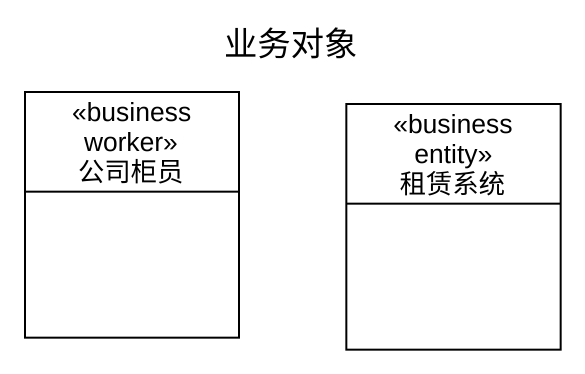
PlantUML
@startuml
title 业务对象
hide circle
hide empty members
class 公司柜员 <<business worker>>
class 租赁系统 <<business entity>>
@enduml
